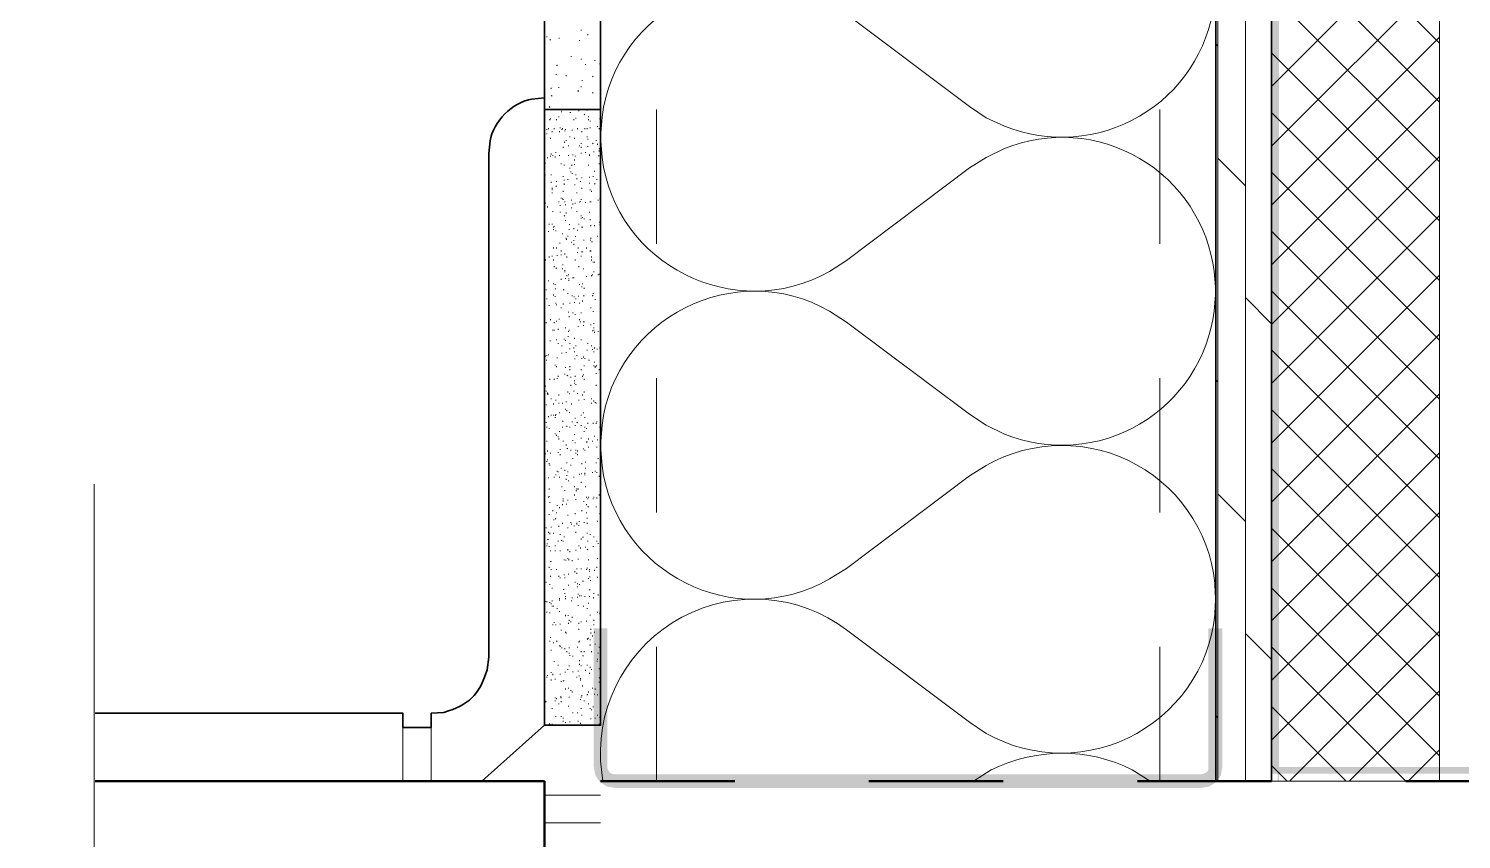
# Model space of a CAD drawing. Header units: inches. Extents: x 5 to 516, y -193 to 129.
# Drawn here: x 351.845 to 352.913, y -10.864 to -10.261 of the extents above; entities that cross this region are included whole.
import ezdxf

# ---------------------------------------------------------------- set-up
doc = ezdxf.new("R2010")
doc.units = ezdxf.units.IN
doc.header["$MEASUREMENT"] = 0
doc.linetypes.add('PDF_IMPORT', pattern=[1, 0.8, -0.2])
doc.layers.add('PDF6_Geometry', color=7, linetype='Continuous')
doc.layers.add('PDF6_Solid Fills', color=7, linetype='Continuous')

msp = doc.modelspace()

# ---------------------------------------------------------------- hatches: boundary and pattern name
at = {"layer": 'PDF6_Solid Fills', "transparency": 33554559}
for points in [[(352.7768121, -10.8211384), (352.7768121, -10.8155819), (353.0084785, -10.8155815), (353.0107008, -10.8105821), (353.1340341, -10.8100266), (353.1340341, -10.8050266), (353.0073675, -10.8050262), (353.0051453, -10.8105818), (352.7768121, -10.8105815), (352.7768121, -8.887805), (352.7757009, -8.887805), (352.775701, -9.5000261), (352.771812, -9.5000264), (352.771812, -10.8155819), (352.775701, -10.8155819), (352.775701, -10.8211384)], [(352.2762568, -10.707249), (352.2662568, -10.707249), (352.2662567, -10.8105823), (352.2673678, -10.8166926), (352.2707011, -10.821693), (352.2757009, -10.8250267), (352.2818118, -10.8261376), (352.7190344, -10.8261376), (352.7251452, -10.8250265), (352.7301455, -10.8216932), (352.7334786, -10.8166933), (352.7345896, -10.8105818), (352.7240344, -10.8105826), (352.7240342, -10.8128042), (352.7229232, -10.8144708), (352.7207008, -10.8155824), (352.7190344, -10.816138), (352.2818122, -10.8161374), (352.2795895, -10.8155819), (352.2779229, -10.8144715), (352.2768124, -10.8128038), (352.2762568, -10.8105823)], [(352.7240344, -10.8105815), (352.73459, -10.8105815), (352.7345899, -10.7072482), (352.7240344, -10.7072482)]]:
    msp.add_hatch(color=256, dxfattribs=at).paths.add_polyline_path(points)

# ---------------------------------------------------------------- linework, layer by layer
at = {"layer": 'PDF6_Geometry', "lineweight": 35}
for points in [[(352.2712565, -8.8878046), (352.2712565, -10.7794713), (352.2295898, -10.7794713)], [(352.2295898, -10.7794717), (352.2295898, -8.887805)], [(352.7712564, -8.8878046), (352.7712564, -10.8211379), (352.7295898, -10.8211379), (352.7295898, -8.8878046)], [(352.2295898, -10.3122495), (352.2295898, -10.7794717), (352.1829231, -10.8211384)], [(352.2295898, -10.3122487), (352.2201453, -10.3133598)], [(352.1890342, -10.3444709), (352.1879231, -10.3539154), (352.1879231, -10.7289154)], [(352.1868121, -10.7383598), (352.1879232, -10.7289154)], [(351.8945896, -10.7705822), (352.124034, -10.7705822), (352.124034, -10.7811377), (352.1451451, -10.7811377), (352.1451451, -10.7705822)], [(352.1451454, -10.770582), (352.1545898, -10.7700265)]]:
    msp.add_lwpolyline(points, dxfattribs=at)
at = {"layer": 'PDF6_Geometry', "linetype": 'PDF_IMPORT', "lineweight": 15, "ltscale": 0.083889}
for points in [[(352.3129231, -10.8211384), (352.3129231, -8.8878045)], [(352.6879231, -10.8211384), (352.6879231, -8.8878045)]]:
    msp.add_lwpolyline(points, dxfattribs=at)
at = {"layer": 'PDF6_Geometry', "lineweight": 15}
for points in [[(352.7312564, -10.8211384), (352.7312564, -8.887805)], [(352.7518122, -10.8211384), (352.7518122, -8.887805)], [(352.7712564, -8.8878046), (352.7712564, -10.8211379), (352.8962564, -10.8211379), (352.8962564, -8.8878046)], [(352.8962564, -10.2716931), (352.7712564, -10.1466931)], [(352.7712564, -10.3039152), (352.8962564, -10.1789152)], [(352.8962564, -10.3155819), (352.7712564, -10.1905819)], [(352.7712564, -10.34836), (352.8962564, -10.22336)], [(352.8962564, -10.3600268), (352.7712564, -10.2350268)], [(352.2312564, -10.2672488), (352.2312564, -10.2666933)], [(352.2340341, -10.2689149), (352.2334785, -10.2694704)], [(352.2401455, -10.2678049), (352.240701, -10.2678049)], [(352.256812, -10.2616935), (352.256812, -10.2622491)], [(352.2618118, -10.2650267), (352.2618118, -10.2655823)], [(352.7712564, -10.3922488), (352.8962564, -10.2672488)], [(352.255701, -10.269471), (352.255701, -10.2700265)], [(352.7312564, -10.2739152), (352.7295897, -10.2722486)], [(352.8962564, -10.4039156), (352.7712564, -10.2789156)], [(352.2295898, -10.2872492), (352.2295898, -10.2878047)], [(352.2384789, -10.2883602), (352.2390344, -10.2883602), (352.2390344, -10.2878047)], [(352.2495901, -10.2816938), (352.2490346, -10.2816938)], [(352.256812, -10.283916), (352.256812, -10.2833604)], [(352.2601452, -10.2872492), (352.2601452, -10.2878047)], [(352.2668122, -10.2844709), (352.2673677, -10.2844709)], [(352.2707009, -10.2872492), (352.2707009, -10.2866936)], [(352.2295898, -10.2939156), (352.2295898, -10.2944711)], [(352.2384789, -10.2950266), (352.2379233, -10.2950266)], [(352.2457008, -10.2961377), (352.2457008, -10.2955821)], [(352.2579231, -10.2994709), (352.2573675, -10.2994709)], [(352.2657011, -10.2961377), (352.2651456, -10.2966932)], [(352.2345902, -10.3055823), (352.2345902, -10.3050268)], [(352.2345902, -10.3105815), (352.2351457, -10.3111371)], [(352.2401455, -10.3050262), (352.2401455, -10.3044707)], [(352.2545899, -10.3066934), (352.2545899, -10.3072489)], [(352.2545899, -10.3072495), (352.2545899, -10.307805)], [(352.256812, -10.3039152), (352.256812, -10.3044707)], [(352.2657011, -10.3083594), (352.2651456, -10.308915)], [(352.7712564, -10.4366937), (352.8962564, -10.3116937)], [(352.232923, -10.3189151), (352.2334785, -10.3194707)], [(352.2423676, -10.3216933), (352.2423676, -10.3211378)], [(352.2551454, -10.3222483), (352.2551454, -10.3216927)], [(352.2612563, -10.3216933), (352.2612563, -10.3211378)], [(352.2334785, -10.3289158), (352.2334785, -10.3283603)], [(352.2340341, -10.3283597), (352.2340341, -10.3278042)], [(352.2384789, -10.3283597), (352.2384789, -10.3289153)], [(352.2401455, -10.3266937), (352.2401455, -10.3261381)], [(352.2418121, -10.3228044), (352.2423676, -10.3228044)], [(352.249034, -10.3233605), (352.2484785, -10.3233605)], [(352.2512567, -10.3289158), (352.2512567, -10.3283603)], [(352.2529233, -10.3278048), (352.2529233, -10.3272492)], [(352.2595897, -10.3244704), (352.2590341, -10.325026)], [(352.2623679, -10.3266937), (352.2623679, -10.3261381)], [(352.2623679, -10.3289158), (352.2623679, -10.3283603)], [(352.263479, -10.3300269), (352.263479, -10.3294713)], [(352.2690343, -10.3339151), (352.2690343, -10.3333595)], [(352.2707009, -10.3266937), (352.2712565, -10.3266937)], [(352.2707009, -10.3283597), (352.2707009, -10.3278042)], [(352.2723677, -10.3266929), (352.2712566, -10.3416929), (352.2723677, -10.3566929)], [(352.8962564, -10.4483605), (352.7712564, -10.3233605)], [(352.2312564, -10.3355822), (352.2312564, -10.3361378)], [(352.2312564, -10.3394715), (352.2312564, -10.338916)], [(352.2323675, -10.3355822), (352.2323675, -10.3350267)], [(352.2340341, -10.3428047), (352.2340341, -10.3422492)], [(352.2351451, -10.3378044), (352.2351451, -10.3372488)], [(352.2368123, -10.3355822), (352.2368123, -10.3350267)], [(352.240701, -10.3378044), (352.240701, -10.3372488)], [(352.2412565, -10.3350273), (352.2412565, -10.3344717)], [(352.2423676, -10.3361372), (352.2423676, -10.3355816)], [(352.2429231, -10.3355822), (352.2429231, -10.3350267)], [(352.2445897, -10.3372494), (352.2445897, -10.3366938)], [(352.2451453, -10.3361372), (352.2451453, -10.3355816)], [(352.2457008, -10.3444708), (352.2457008, -10.3439152)], [(352.248479, -10.3416937), (352.248479, -10.3411381)], [(352.2501451, -10.3366933), (352.2501451, -10.3361377)], [(352.2518122, -10.3428047), (352.2518122, -10.3422492)], [(352.2540344, -10.3355822), (352.2540344, -10.3350267)], [(352.2573676, -10.3378044), (352.2573676, -10.3372488)], [(352.2595897, -10.3355822), (352.2595897, -10.3350267)], [(352.2612563, -10.3355822), (352.2612563, -10.3350267)], [(352.2612563, -10.3411376), (352.2612563, -10.3416931)], [(352.2618118, -10.3428047), (352.2618118, -10.3433603)], [(352.263479, -10.3350273), (352.263479, -10.3344717)], [(352.2679233, -10.3444708), (352.2679233, -10.3439152)], [(352.2701454, -10.3355822), (352.2701454, -10.3350267)], [(352.2712565, -10.3422486), (352.2712565, -10.3416931)], [(352.2345902, -10.3544715), (352.2345902, -10.3539159)], [(352.2379234, -10.3533604), (352.2379234, -10.3528049)], [(352.2434787, -10.3494711), (352.2434787, -10.3489156)], [(352.2445897, -10.3450268), (352.2440342, -10.3455824)], [(352.2473674, -10.34836), (352.2473674, -10.3478045)], [(352.2507012, -10.3550264), (352.2507012, -10.3544709)], [(352.255701, -10.34836), (352.255701, -10.3478045)], [(352.256812, -10.3461379), (352.256812, -10.3466935)], [(352.256812, -10.3494711), (352.256812, -10.3489156)], [(352.256812, -10.3539154), (352.256812, -10.3533598)], [(352.2601452, -10.3533604), (352.2601452, -10.3528049)], [(352.2618118, -10.3489161), (352.2618118, -10.3483606)], [(352.2629229, -10.3550264), (352.2629229, -10.3544709)], [(352.2651456, -10.3461379), (352.2657011, -10.3466935)], [(352.2662567, -10.3528043), (352.2662567, -10.3522488)], [(352.2690343, -10.3466929), (352.2690343, -10.3472484)], [(352.2707009, -10.3500261), (352.2701454, -10.3505816)], [(352.2701454, -10.3522482), (352.2701454, -10.3516927)], [(352.2295898, -10.3605818), (352.2301453, -10.3611373)], [(352.2295898, -10.3622489), (352.2295898, -10.3616934)], [(352.2318119, -10.3572486), (352.2318119, -10.356693)], [(352.2340341, -10.3561375), (352.2340341, -10.355582)], [(352.2357012, -10.3555825), (352.2357012, -10.355027)], [(352.2373678, -10.3566936), (352.2373678, -10.356138)], [(352.240701, -10.3555825), (352.240701, -10.355027)], [(352.2418121, -10.3616928), (352.2418121, -10.3611373)], [(352.2440342, -10.362805), (352.2440342, -10.3622495)], [(352.2473674, -10.3555825), (352.2473674, -10.355027)], [(352.248479, -10.3650272), (352.248479, -10.3644716)], [(352.2495901, -10.3622489), (352.2501457, -10.3628045)], [(352.2518122, -10.3583596), (352.2518122, -10.3589152)], [(352.2518122, -10.3622489), (352.2518122, -10.3616934)], [(352.2523678, -10.3561375), (352.2523678, -10.355582)], [(352.2623679, -10.362805), (352.2623679, -10.3622495)], [(352.2629229, -10.3555825), (352.2629229, -10.355027)], [(352.2701454, -10.3555825), (352.2695898, -10.3555825)], [(352.2701454, -10.3616928), (352.2701454, -10.3611373)], [(352.4418121, -10.4416929), (352.4545899, -10.4333595), (352.5462566, -10.3644707)], [(352.7518122, -10.3778039), (352.7312567, -10.3572483)], [(352.7712564, -10.4811375), (352.8962564, -10.3561375)], [(352.2295898, -10.3694714), (352.2301453, -10.370027)], [(352.2345902, -10.3700264), (352.2345902, -10.3694708)], [(352.2345902, -10.3755817), (352.2345902, -10.3750262)], [(352.2384789, -10.3750268), (352.2384789, -10.3744712)], [(352.2434787, -10.3711375), (352.2434787, -10.3705819)], [(352.2440342, -10.3739157), (352.2440342, -10.3733601)], [(352.2468119, -10.3733596), (352.2468119, -10.372804)], [(352.249034, -10.3678043), (352.249034, -10.3672487)], [(352.2501451, -10.3689153), (352.2501451, -10.3683598)], [(352.2529233, -10.3700264), (352.2529233, -10.3694708)], [(352.2534788, -10.3728046), (352.2534788, -10.3722491)], [(352.2562565, -10.3750268), (352.2562565, -10.3744712)], [(352.2573676, -10.3722485), (352.2573676, -10.371693)], [(352.2629229, -10.3716936), (352.2629229, -10.371138)], [(352.2629229, -10.3761378), (352.2629229, -10.3755823)], [(352.2657011, -10.3711375), (352.2657011, -10.3705819)], [(352.2668122, -10.3672493), (352.2668122, -10.3666937)], [(352.2684788, -10.3733596), (352.2684788, -10.372804)], [(352.8962564, -10.4928043), (352.7712564, -10.3678043)], [(352.2351451, -10.380026), (352.2351451, -10.3794704)], [(352.2351451, -10.3811382), (352.2351451, -10.3805826)], [(352.2351451, -10.3833603), (352.2351451, -10.3828048)], [(352.2379234, -10.3778039), (352.2384789, -10.3783594)], [(352.2418121, -10.3872485), (352.2418121, -10.3866929)], [(352.2434787, -10.3822493), (352.2434787, -10.3816937)], [(352.2440342, -10.3761384), (352.2440342, -10.3766939), (352.2440342, -10.3772495)], [(352.2523678, -10.3772489), (352.2518122, -10.3772489)], [(352.2534788, -10.3833603), (352.2534788, -10.3828048)], [(352.2573676, -10.380026), (352.2573676, -10.3794704)], [(352.263479, -10.3811382), (352.263479, -10.3805826)], [(352.2645901, -10.3822493), (352.2645901, -10.3816937)], [(352.2668122, -10.3761378), (352.2673677, -10.3766934)], [(352.2301453, -10.3911378), (352.2301453, -10.3905822)], [(352.2318119, -10.3939149), (352.2318119, -10.3933593)], [(352.2357012, -10.3972492), (352.2357012, -10.3966936)], [(352.2401455, -10.3894706), (352.2401455, -10.3900262)], [(352.2412565, -10.3928049), (352.2412565, -10.3922494)], [(352.2412565, -10.3978042), (352.2412565, -10.3972486)], [(352.2429231, -10.3878046), (352.2429231, -10.387249)], [(352.2434787, -10.3883595), (352.2434787, -10.387804)], [(352.2445897, -10.3900267), (352.2445897, -10.3894712)], [(352.2451453, -10.3922488), (352.2451453, -10.3916933)], [(352.2495901, -10.3889156), (352.2495901, -10.3883601)], [(352.2495901, -10.394471), (352.2495901, -10.3939154)], [(352.2507012, -10.3916927), (352.2507012, -10.3911372)], [(352.2523678, -10.3911378), (352.2523678, -10.3905822)], [(352.2534788, -10.3972492), (352.2534788, -10.3966936)], [(352.2562565, -10.3894706), (352.2557009, -10.3900262)], [(352.256812, -10.3883595), (352.256812, -10.387804)], [(352.2601452, -10.3905828), (352.2601452, -10.3900273)], [(352.2629229, -10.3978042), (352.2629229, -10.3972486)], [(352.263479, -10.3900267), (352.263479, -10.3894712)], [(352.264034, -10.3900267), (352.264034, -10.3894712)], [(352.2695899, -10.3889156), (352.2695899, -10.3883601)], [(352.2707009, -10.3878046), (352.2707009, -10.387249)], [(352.232923, -10.4066938), (352.232923, -10.4061383)], [(352.2351451, -10.4066938), (352.2351451, -10.4061383)], [(352.2368123, -10.4083599), (352.2368123, -10.4078043)], [(352.2440342, -10.4000263), (352.2445898, -10.4005819)], [(352.2451453, -10.4039156), (352.2451453, -10.40336)], [(352.2457008, -10.3983603), (352.2457008, -10.3978047)], [(352.248479, -10.4066938), (352.2479235, -10.4066938)], [(352.2551454, -10.4066938), (352.2551454, -10.4061383)], [(352.256812, -10.4005824), (352.256812, -10.4000268)], [(352.256812, -10.4016935), (352.256812, -10.402249)], [(352.2579231, -10.4016935), (352.2579231, -10.4011379)], [(352.2590342, -10.4028045), (352.2590342, -10.402249)], [(352.263479, -10.4033595), (352.263479, -10.4028039)], [(352.264034, -10.4078038), (352.264034, -10.4072482)], [(352.2668122, -10.4078038), (352.2668122, -10.4072482)], [(352.2701454, -10.4050267), (352.2707009, -10.4050267)], [(352.2707009, -10.4072488), (352.2707009, -10.4066932)], [(352.7712564, -10.5250263), (352.8962564, -10.4000263)], [(352.2323675, -10.4122492), (352.2323675, -10.4116936)], [(352.2362562, -10.408916), (352.2362562, -10.4083604)], [(352.2362562, -10.410582), (352.2362562, -10.4100264)], [(352.2379234, -10.4116931), (352.2379234, -10.4111375)], [(352.2429231, -10.4139152), (352.2429231, -10.4133596)], [(352.2457008, -10.4172484), (352.2457008, -10.4166928)], [(352.2462563, -10.4178045), (352.2457008, -10.4178045)], [(352.2468119, -10.4155824), (352.2468119, -10.4150268)], [(352.2479229, -10.410582), (352.2479229, -10.4100264)], [(352.2512567, -10.410027), (352.2512567, -10.4094715)], [(352.2512567, -10.4183606), (352.2512567, -10.4189161)], [(352.2523678, -10.4155824), (352.2529233, -10.4155824)], [(352.2540344, -10.4111381), (352.2540344, -10.4105825)], [(352.2573676, -10.408916), (352.2573676, -10.4083604)], [(352.2579231, -10.408916), (352.2579231, -10.4083604)], [(352.2590342, -10.4183606), (352.2584786, -10.4183606)], [(352.264034, -10.4183606), (352.2634784, -10.4183606)], [(352.264034, -10.4172484), (352.264034, -10.4166928)], [(352.2690343, -10.4155824), (352.2690343, -10.4150268)], [(352.2712565, -10.4139152), (352.2712565, -10.4133596)], [(352.8962564, -10.5366931), (352.7712564, -10.4116931)], [(352.2295898, -10.4278041), (352.2295898, -10.4272485)], [(352.2362562, -10.4244709), (352.2362562, -10.4239153)], [(352.2384789, -10.4244709), (352.2384789, -10.4239153)], [(352.2390344, -10.4300262), (352.2390344, -10.4294707)], [(352.2412565, -10.4205827), (352.240701, -10.4205827)], [(352.2418121, -10.426693), (352.2418121, -10.4261375)], [(352.2418121, -10.4294712), (352.2418121, -10.4289157)], [(352.2445897, -10.4289151), (352.2445897, -10.4283596)], [(352.2495901, -10.4200266), (352.2495901, -10.4194711)], [(352.2512567, -10.4216927), (352.2512567, -10.4211371)], [(352.2540344, -10.4278041), (352.2540344, -10.4272485)], [(352.2545899, -10.4244709), (352.2545899, -10.4239153)], [(352.2573676, -10.4272491), (352.2573676, -10.4266936)], [(352.2579231, -10.4272491), (352.2579231, -10.4266936)], [(352.2607008, -10.4244709), (352.2607008, -10.4239153)], [(352.263479, -10.426693), (352.263479, -10.4261375)], [(352.264034, -10.426693), (352.264034, -10.4261375)], [(352.2645901, -10.4194705), (352.2651456, -10.4194705)], [(352.2301453, -10.4333594), (352.2301453, -10.4328039)], [(352.232923, -10.4311373), (352.232923, -10.4305817)], [(352.2351451, -10.4305823), (352.2351451, -10.4300268)], [(352.2362562, -10.4333594), (352.2362562, -10.4328039)], [(352.2368123, -10.4383598), (352.2368123, -10.4378042)], [(352.2384789, -10.4389159), (352.2379233, -10.4394714)], [(352.2429231, -10.4366937), (352.2434787, -10.4366937)], [(352.2429231, -10.4400269), (352.2429231, -10.4394714)], [(352.2462563, -10.4311373), (352.2462563, -10.4305817)], [(352.2523678, -10.4333594), (352.2523678, -10.4328039)], [(352.2551454, -10.4383598), (352.2551454, -10.4378042)], [(352.256812, -10.4300262), (352.256812, -10.4305818)], [(352.2584786, -10.4394708), (352.2584786, -10.4400264)], [(352.2645901, -10.4311373), (352.2645901, -10.4305817)], [(352.2645901, -10.4333594), (352.2645901, -10.4328039)], [(352.2657011, -10.4350266), (352.2657011, -10.434471)], [(352.2668122, -10.4344716), (352.2668122, -10.4350272)], [(352.2323675, -10.4489155), (352.2323675, -10.4483599)], [(352.2362562, -10.4511376), (352.2362562, -10.450582)], [(352.2418121, -10.4478044), (352.2418121, -10.4472488)], [(352.2445897, -10.441138), (352.2445897, -10.4405824)], [(352.2445897, -10.4422491), (352.2445897, -10.4416935)], [(352.2451453, -10.4472483), (352.2451453, -10.4466927)], [(352.2462563, -10.4450262), (352.2462563, -10.4444706)], [(352.2473674, -10.4444712), (352.2473674, -10.4439156)], [(352.2479229, -10.4472483), (352.2473674, -10.4472483)], [(352.2479229, -10.4483605), (352.2473674, -10.4483605)], [(352.2507012, -10.4466933), (352.2507012, -10.4461378)], [(352.2512567, -10.4466933), (352.2512567, -10.4461378)], [(352.2579231, -10.4511376), (352.2579231, -10.450582)], [(352.2607008, -10.4455823), (352.2607008, -10.4450267)], [(352.2645901, -10.4450262), (352.2645901, -10.4444706)], [(352.2651456, -10.4444712), (352.2651456, -10.4439156)], [(352.2662567, -10.4422491), (352.2662567, -10.4416935)], [(352.2695899, -10.4444712), (352.2695899, -10.4439156)], [(352.2701454, -10.4439151), (352.2701454, -10.4433595)], [(352.7712564, -10.5694712), (352.8962564, -10.4444712)], [(352.2307009, -10.4550269), (352.2307009, -10.4555824)], [(352.2362562, -10.4594712), (352.2362562, -10.4589156)], [(352.2373678, -10.4516937), (352.2373678, -10.4511381)], [(352.2373678, -10.4544708), (352.2379234, -10.4544708)], [(352.2373678, -10.4605822), (352.2373678, -10.4600267)], [(352.2434787, -10.4550269), (352.2440342, -10.4555824)], [(352.2468119, -10.4583601), (352.2468119, -10.4578045)], [(352.2501451, -10.4600273), (352.2501451, -10.4594717)], [(352.2512567, -10.4605822), (352.2518123, -10.4605822)], [(352.2551454, -10.4600273), (352.2545899, -10.4600273)], [(352.255701, -10.4516937), (352.255701, -10.4511381)], [(352.2573676, -10.4533597), (352.2573676, -10.4528042)], [(352.2584786, -10.4594712), (352.2590342, -10.4600267)], [(352.2590342, -10.4544708), (352.2590342, -10.4539152)], [(352.2657011, -10.4594712), (352.2651456, -10.4594712)], [(352.2651456, -10.4600273), (352.2651456, -10.4594717)], [(352.2657011, -10.4583601), (352.2657011, -10.4578045)], [(352.7712564, -10.4805825), (352.751812, -10.4611381)], [(352.8962564, -10.581138), (352.7712564, -10.456138)], [(352.2312564, -10.4622494), (352.2312564, -10.4616938)], [(352.232923, -10.4672486), (352.232923, -10.4666931)], [(352.2379234, -10.4655826), (352.2379234, -10.465027)], [(352.2384789, -10.4666936), (352.2384789, -10.4661381)], [(352.2418121, -10.4689158), (352.2418121, -10.4683602)], [(352.2434787, -10.4661375), (352.2434787, -10.465582)], [(352.2473674, -10.472249), (352.2473674, -10.4716934)], [(352.248479, -10.4655826), (352.248479, -10.465027)], [(352.2518122, -10.4650265), (352.2518122, -10.4644709)], [(352.2529233, -10.4622494), (352.2529233, -10.4616938)], [(352.255701, -10.4655826), (352.255701, -10.465027)], [(352.2579231, -10.4639154), (352.2579231, -10.4633599)], [(352.264034, -10.4689158), (352.264034, -10.4683602)], [(352.2657011, -10.4716929), (352.2657011, -10.4711373)], [(352.2673677, -10.4628044), (352.2673677, -10.4622488)], [(352.2712565, -10.4622494), (352.2712565, -10.4616938)], [(352.2307009, -10.4800264), (352.2307009, -10.4794709)], [(352.2340341, -10.4778043), (352.2340341, -10.4772488)], [(352.2368123, -10.4800264), (352.2368123, -10.4794709)], [(352.2384789, -10.4789154), (352.2384789, -10.4783598)], [(352.240701, -10.4772482), (352.2401455, -10.4772482)], [(352.2479229, -10.4755822), (352.2479229, -10.4750266)], [(352.2507012, -10.4728039), (352.2507012, -10.4722484)], [(352.2523678, -10.4739161), (352.2523678, -10.4733606)], [(352.2545899, -10.4828047), (352.2545899, -10.4822491)], [(352.255701, -10.4778043), (352.255701, -10.4772488)], [(352.2562565, -10.4794715), (352.2562565, -10.4789159)], [(352.256812, -10.472249), (352.256812, -10.4728045)], [(352.2584786, -10.4794715), (352.2584786, -10.4789159)], [(352.2584786, -10.4822486), (352.2584786, -10.481693)], [(352.2590342, -10.4794715), (352.2590342, -10.4789159)], [(352.264034, -10.4816936), (352.264034, -10.481138)], [(352.2662567, -10.4800264), (352.2662567, -10.480582)], [(352.2334785, -10.4933604), (352.2340341, -10.4933604)], [(352.2357012, -10.4855818), (352.2357012, -10.4850262)], [(352.2368123, -10.4855818), (352.2368123, -10.4850262)], [(352.2384789, -10.4928043), (352.2384789, -10.4922487)], [(352.2395899, -10.4850268), (352.2395899, -10.4844712)], [(352.2440342, -10.4922493), (352.2440342, -10.4916937)], [(352.2451453, -10.4839157), (352.2451453, -10.4833602)], [(352.2451453, -10.4933604), (352.2451453, -10.4928048)], [(352.2473674, -10.4900272), (352.2468119, -10.4900272)], [(352.2473674, -10.4866928), (352.2473674, -10.4861373)], [(352.2479229, -10.4855818), (352.2479229, -10.4850262)], [(352.2518122, -10.4916932), (352.2518122, -10.4911376)], [(352.256812, -10.4928043), (352.256812, -10.4922487)], [(352.2651456, -10.4861379), (352.2651456, -10.4855823)], [(352.2662567, -10.4833596), (352.2662567, -10.4839152)], [(352.2662567, -10.4855818), (352.2662567, -10.4850262)], [(352.2668122, -10.4872489), (352.2668122, -10.4866934)], [(352.2695899, -10.4866928), (352.2695899, -10.4861373)], [(352.7712564, -10.61336), (352.8962564, -10.48836)], [(352.2312564, -10.504471), (352.2312564, -10.5039155)], [(352.2323675, -10.503916), (352.2323675, -10.5033605)], [(352.2395899, -10.4955825), (352.2395899, -10.4950269)], [(352.2423676, -10.4972485), (352.2423676, -10.496693)], [(352.2423676, -10.5028039), (352.2423676, -10.5022483)], [(352.2457008, -10.5022489), (352.2457008, -10.5016933)], [(352.248479, -10.4950264), (352.248479, -10.4955819)], [(352.248479, -10.4994707), (352.248479, -10.4989151)], [(352.2512567, -10.4989157), (352.2512567, -10.4983601)], [(352.2518122, -10.5016939), (352.2518122, -10.5011384)], [(352.2529233, -10.4966936), (352.2529233, -10.4972491)], [(352.2534788, -10.504471), (352.2534788, -10.5039155)], [(352.2612563, -10.5005817), (352.2612563, -10.5000262)], [(352.2618118, -10.4955825), (352.2618118, -10.4950269)], [(352.2645901, -10.4972485), (352.2645901, -10.496693)], [(352.2651456, -10.5000268), (352.2651456, -10.4994712)], [(352.2662567, -10.5011378), (352.2662567, -10.5016934)], [(352.2668122, -10.4989157), (352.2668122, -10.4983601)], [(352.2690343, -10.4994707), (352.2684788, -10.4994707)], [(352.2707009, -10.4989157), (352.2707009, -10.4983601)], [(352.8962564, -10.6250267), (352.7712564, -10.5000268)], [(352.2295898, -10.5139156), (352.2295898, -10.5133601)], [(352.2301453, -10.505026), (352.2301453, -10.5044704)], [(352.2312564, -10.5078042), (352.2307008, -10.5078042)], [(352.2373678, -10.5116935), (352.2373678, -10.511138)], [(352.2384789, -10.5128046), (352.2384789, -10.512249)], [(352.2390344, -10.5061382), (352.2390344, -10.5055826)], [(352.2451453, -10.5133595), (352.2451453, -10.512804)], [(352.248479, -10.5128046), (352.248479, -10.512249)], [(352.248479, -10.5150267), (352.248479, -10.5144712)], [(352.2523678, -10.5066931), (352.2518122, -10.5066931)], [(352.256812, -10.5144706), (352.256812, -10.5150262)], [(352.2573676, -10.5066931), (352.2573676, -10.5061376)], [(352.2584786, -10.5055821), (352.2584786, -10.5050265)], [(352.2590342, -10.5122485), (352.2590342, -10.5116929)], [(352.2595897, -10.5066931), (352.2595897, -10.5061376)], [(352.2623679, -10.5078042), (352.2629235, -10.5078042)], [(352.2662567, -10.5122485), (352.2662567, -10.5116929)], [(352.2668122, -10.5094714), (352.2668122, -10.5089158)], [(352.2673677, -10.5128046), (352.2673677, -10.512249)], [(352.2673677, -10.5133595), (352.2673677, -10.512804)], [(352.2684788, -10.5116935), (352.2679232, -10.5122491)], [(352.2701454, -10.5150267), (352.2701454, -10.5144712)], [(352.2295898, -10.5228042), (352.2295898, -10.5222486)], [(352.2334785, -10.5222492), (352.2334785, -10.5216936)], [(352.2368123, -10.5222492), (352.2368123, -10.5216936)], [(352.2390344, -10.5216931), (352.2390344, -10.5211375)], [(352.2395899, -10.5200271), (352.2395899, -10.5194715)], [(352.2445897, -10.5183599), (352.2445897, -10.5178043)], [(352.2462563, -10.5189149), (352.2468119, -10.5194704)], [(352.249034, -10.520582), (352.249034, -10.5200265)], [(352.2518122, -10.5228042), (352.2518122, -10.5233597)], [(352.2518122, -10.5250263), (352.2518122, -10.5244707)], [(352.2523678, -10.5200271), (352.2523678, -10.5194715)], [(352.2579231, -10.5200271), (352.2579231, -10.5194715)], [(352.2584786, -10.5189149), (352.2584786, -10.5183593)], [(352.2590342, -10.5216931), (352.2590342, -10.5222487)], [(352.2590342, -10.5222492), (352.2590342, -10.5216936)], [(352.2679233, -10.5178049), (352.2679233, -10.5172494)], [(352.7312564, -10.5239152), (352.7295897, -10.5222486)], [(352.2301453, -10.5272484), (352.2301453, -10.5266929)], [(352.2307009, -10.5311377), (352.2307009, -10.5305822)], [(352.2318119, -10.5322488), (352.2318119, -10.5316932)], [(352.2318119, -10.5328038), (352.2318119, -10.5322482)], [(352.2323675, -10.5328038), (352.2318119, -10.5333593)], [(352.2318119, -10.5333599), (352.2318119, -10.5328043)], [(352.2345902, -10.5361381), (352.2345902, -10.5366936)], [(352.2401455, -10.533916), (352.2401455, -10.5333604)], [(352.2468119, -10.5316938), (352.2468119, -10.5311383)], [(352.2479229, -10.5328038), (352.2484785, -10.5328038)], [(352.249034, -10.5266935), (352.249034, -10.5261379)], [(352.2512567, -10.5311377), (352.2512567, -10.5305822)], [(352.2529233, -10.5261374), (352.2529233, -10.5255818)], [(352.2540344, -10.5328038), (352.2540344, -10.5322482)], [(352.2579231, -10.533916), (352.2579231, -10.5333604)], [(352.2590342, -10.5316938), (352.2590342, -10.5311383)], [(352.2645901, -10.5366931), (352.2645901, -10.5361375)], [(352.2679233, -10.5266935), (352.2679233, -10.5261379)], [(352.7712564, -10.6578038), (352.8962564, -10.5328038)], [(352.2307009, -10.5411373), (352.2307009, -10.5405818)], [(352.2362562, -10.5405824), (352.2362562, -10.5400268)], [(352.2379234, -10.5378041), (352.2379234, -10.5372486)], [(352.2401455, -10.5400263), (352.2401455, -10.5394707)], [(352.240701, -10.5472487), (352.240701, -10.5466932)], [(352.2429231, -10.5400263), (352.2429231, -10.5394707)], [(352.2451453, -10.5444705), (352.2451453, -10.543915)], [(352.2457008, -10.5389152), (352.2457008, -10.5383596)], [(352.2462563, -10.5455827), (352.2462563, -10.5450272)], [(352.2479229, -10.5466927), (352.2484785, -10.5466927)], [(352.2495901, -10.5405824), (352.2495901, -10.5400268)], [(352.2551454, -10.5378041), (352.2551454, -10.5372486)], [(352.2584786, -10.5472487), (352.2584786, -10.5466932)], [(352.2590342, -10.5372492), (352.2590342, -10.5366936)], [(352.2645901, -10.5400263), (352.2645901, -10.5394707)], [(352.2662567, -10.5383602), (352.2662567, -10.5378047)], [(352.2673677, -10.5394713), (352.2673677, -10.5389157)], [(352.2679233, -10.5400263), (352.2679233, -10.5394707)], [(352.8962564, -10.6694705), (352.7712564, -10.5444705)], [(352.2307009, -10.5544712), (352.2307009, -10.5539157)], [(352.2312564, -10.5578044), (352.2312564, -10.5572489)], [(352.2323675, -10.5494709), (352.2323675, -10.5500264)], [(352.2345902, -10.5489159), (352.2345902, -10.5483604)], [(352.2362562, -10.5483598), (352.2362562, -10.5489154)], [(352.2379234, -10.5489159), (352.2373678, -10.5489159)], [(352.2373678, -10.5505819), (352.2373678, -10.5500264)], [(352.2379234, -10.5478048), (352.2379234, -10.5483604)], [(352.2434787, -10.5528041), (352.2429231, -10.5533596)], [(352.2429231, -10.5578044), (352.2429231, -10.5572489)], [(352.2462563, -10.5572495), (352.2462563, -10.5566939)], [(352.248479, -10.5578044), (352.248479, -10.5572489)], [(352.2501451, -10.5539151), (352.2501451, -10.5533596)], [(352.2523678, -10.551138), (352.2523678, -10.5505825)], [(352.2523678, -10.5566934), (352.2523678, -10.5561378)], [(352.2534788, -10.5539151), (352.2540344, -10.5544707)], [(352.256812, -10.5489159), (352.256812, -10.5483604)], [(352.256812, -10.5566934), (352.256812, -10.5561378)], [(352.2595897, -10.5505819), (352.2595897, -10.5500264)], [(352.2595897, -10.5578044), (352.2595897, -10.5572489)], [(352.2618118, -10.5550262), (352.2618118, -10.5544707)], [(352.2657011, -10.5550262), (352.2657011, -10.5544707)], [(352.2679233, -10.5544712), (352.2679233, -10.5550268)], [(352.2684788, -10.5539151), (352.2684788, -10.5533596)], [(352.2707009, -10.5578044), (352.2707009, -10.5572489)], [(352.2723677, -10.5561382), (352.2712566, -10.5711382), (352.2723677, -10.5861382)], [(352.2312564, -10.5683601), (352.2312564, -10.5678046)], [(352.232923, -10.5589155), (352.232923, -10.5583599)], [(352.2373678, -10.5628048), (352.2373678, -10.5622492)], [(352.2384789, -10.5639159), (352.2384789, -10.5633603)], [(352.2395899, -10.5650269), (352.2395899, -10.5644714)], [(352.2401455, -10.566693), (352.2401455, -10.5661374)], [(352.240701, -10.5611376), (352.240701, -10.5605821)], [(352.2434787, -10.5683601), (352.2434787, -10.5678046)], [(352.2507012, -10.567804), (352.2507012, -10.5672485)], [(352.2518122, -10.5628048), (352.2518122, -10.5633604)], [(352.256812, -10.5655819), (352.256812, -10.5661375)], [(352.2590342, -10.5611376), (352.2590342, -10.5605821)], [(352.2607008, -10.5589155), (352.2607008, -10.5583599)], [(352.2623679, -10.566693), (352.2623679, -10.5661374)], [(352.2651456, -10.5683601), (352.2651456, -10.5678046)], [(352.2668122, -10.5644708), (352.2668122, -10.5639153)], [(352.2690343, -10.5672491), (352.2690343, -10.5666935)], [(352.2301453, -10.5778048), (352.2301453, -10.5772492)], [(352.2318119, -10.5755826), (352.2318119, -10.5750271)], [(352.2340341, -10.5772487), (352.2340341, -10.5766931)], [(352.2395899, -10.5766937), (352.2395899, -10.5761381)], [(352.2412565, -10.5744704), (352.2412565, -10.5739149)], [(352.2412565, -10.5778048), (352.2412565, -10.5783603)], [(352.2457008, -10.5711384), (352.2457008, -10.5705828)], [(352.2468119, -10.5733605), (352.2462563, -10.5733605)], [(352.249034, -10.5750265), (352.249034, -10.574471)], [(352.2523678, -10.5694712), (352.2523678, -10.5689156)], [(352.2529233, -10.5750265), (352.2529233, -10.574471)], [(352.2529233, -10.5772487), (352.2529233, -10.5766931)], [(352.2540344, -10.5755826), (352.2540344, -10.5750271)], [(352.2540344, -10.5783597), (352.2540344, -10.5778042)], [(352.2584786, -10.5739155), (352.2584786, -10.5733599)], [(352.2595897, -10.5750265), (352.2595897, -10.574471)], [(352.2612563, -10.5683601), (352.2607007, -10.5689157)], [(352.2623679, -10.5722483), (352.2623679, -10.5728039)], [(352.2684788, -10.5728044), (352.2684788, -10.5722488)], [(352.7712564, -10.7016937), (352.8962564, -10.5766937)], [(352.2312564, -10.5833601), (352.2312564, -10.5828045)], [(352.2318119, -10.582249), (352.2318119, -10.5816935)], [(352.232923, -10.5850272), (352.232923, -10.5844717)], [(352.2334785, -10.5855822), (352.2334785, -10.5861378)], [(352.2418121, -10.5883593), (352.2418121, -10.5878038)], [(352.2445897, -10.5900265), (352.2445897, -10.5894709)], [(352.2462563, -10.5844712), (352.2462563, -10.5839156)], [(352.249034, -10.5861372), (352.249034, -10.5855816)], [(352.2507012, -10.581138), (352.2507012, -10.5805824)], [(352.2573676, -10.5850272), (352.2573676, -10.5844717)], [(352.2601452, -10.5839151), (352.2601452, -10.5833595)], [(352.2601452, -10.5883593), (352.2601452, -10.5878038)], [(352.2679233, -10.5844712), (352.2679233, -10.5839156)], [(352.2695899, -10.581138), (352.2695899, -10.5805824)], [(352.2712565, -10.5861372), (352.2712565, -10.5855816)], [(352.8962564, -10.7133593), (352.7712564, -10.5883593)], [(351.8940343, -10.6000261), (351.8940343, -10.8816927), (351.8451454, -10.9322483), (351.9573677, -10.9839149), (351.8940343, -11.0272483), (351.8940343, -11.3372483)], [(352.2295898, -10.5978039), (352.2295898, -10.5983595)], [(352.2323675, -10.5955818), (352.2323675, -10.5950263)], [(352.2368123, -10.5950268), (352.2368123, -10.5944713)], [(352.2379234, -10.5933597), (352.2379234, -10.5928041)], [(352.2390344, -10.5905826), (352.2390344, -10.590027)], [(352.2395899, -10.5911375), (352.2395899, -10.590582)], [(352.240701, -10.5950268), (352.240701, -10.5944713)], [(352.2457008, -10.5966929), (352.2457008, -10.5961373)], [(352.2462563, -10.5939158), (352.2462563, -10.5933602)], [(352.2468119, -10.5911375), (352.2468119, -10.590582)], [(352.2473674, -10.5978039), (352.2473674, -10.5972484)], [(352.2512567, -10.5950268), (352.2512567, -10.5944713)], [(352.255701, -10.5928047), (352.255701, -10.5922492)], [(352.2573676, -10.5922486), (352.256812, -10.5922486)], [(352.256812, -10.59836), (352.256812, -10.5989156)], [(352.2595897, -10.5922486), (352.2595897, -10.5916931)], [(352.2595897, -10.5933597), (352.2595897, -10.5928041)], [(352.2651456, -10.5916936), (352.2651456, -10.5911381)], [(352.2673677, -10.5905826), (352.2673677, -10.590027)], [(352.2684788, -10.5916936), (352.2684788, -10.5911381)], [(352.2701454, -10.5944707), (352.2701454, -10.5939152)], [(352.4418121, -10.6705826), (352.4545899, -10.6628048), (352.5462566, -10.593916)], [(352.2295898, -10.6022482), (352.2295898, -10.6016926)], [(352.2323675, -10.6100268), (352.2323675, -10.6094712)], [(352.232923, -10.6039154), (352.232923, -10.6033598)], [(352.232923, -10.6094707), (352.232923, -10.6089151)], [(352.2423676, -10.6022482), (352.2423676, -10.6016926)], [(352.2434787, -10.6111379), (352.2434787, -10.6105823)], [(352.2445897, -10.6044715), (352.2445897, -10.605027)], [(352.2518122, -10.6022482), (352.2518122, -10.6016926)], [(352.2518122, -10.6083596), (352.2518122, -10.6078041)], [(352.2529233, -10.6050264), (352.2534789, -10.6050264)], [(352.2534788, -10.6039154), (352.2534788, -10.6033598)], [(352.2545899, -10.6039154), (352.2545899, -10.6033598)], [(352.2601452, -10.6022482), (352.2601452, -10.6016926)], [(352.2607008, -10.6100268), (352.2607008, -10.6094712)], [(352.2618118, -10.6111379), (352.2618118, -10.6105823)], [(352.2623679, -10.6100268), (352.2623679, -10.6094712)], [(352.2657011, -10.6111379), (352.2657011, -10.6105823)], [(352.2662567, -10.6100268), (352.2662567, -10.6094712)], [(352.2684788, -10.6100268), (352.2684788, -10.6105824)], [(352.2701454, -10.6083596), (352.2701454, -10.6078041)], [(352.7518122, -10.6278038), (352.7312567, -10.6072483)], [(352.2334785, -10.613915), (352.2334785, -10.6133594)], [(352.2357012, -10.6200264), (352.2357012, -10.6194708)], [(352.2384789, -10.6216936), (352.2384789, -10.621138)], [(352.2390344, -10.6161371), (352.2390344, -10.6155815)], [(352.240701, -10.6178043), (352.240701, -10.6172487)], [(352.2429231, -10.6155821), (352.2429231, -10.6150266)], [(352.2434787, -10.612805), (352.2434787, -10.6122495)], [(352.2462563, -10.6150272), (352.2457008, -10.6150272)], [(352.2468119, -10.6122489), (352.2468119, -10.6116934)], [(352.2529233, -10.6116928), (352.2529233, -10.6111373)], [(352.2573676, -10.6200264), (352.2573676, -10.6194708)], [(352.2584786, -10.612805), (352.2590342, -10.612805)], [(352.2607008, -10.6155821), (352.2607008, -10.6150266)], [(352.2607008, -10.6216936), (352.2607008, -10.621138)], [(352.2623679, -10.6166932), (352.2618124, -10.6172487)], [(352.2679233, -10.6172493), (352.2679233, -10.6166937)], [(352.7712564, -10.7461375), (352.8962564, -10.6211375)], [(352.2307009, -10.6328042), (352.2307009, -10.6322487)], [(352.232923, -10.6228046), (352.232923, -10.6222491)], [(352.2345902, -10.6322492), (352.2345902, -10.6316937)], [(352.2368123, -10.6266939), (352.2362567, -10.6266939)], [(352.2373678, -10.6255817), (352.2379234, -10.6261373)], [(352.2401455, -10.6316931), (352.2401455, -10.6311376)], [(352.2429231, -10.629471), (352.2429231, -10.6289155)], [(352.2468119, -10.6233596), (352.2468119, -10.622804)], [(352.2468119, -10.6322492), (352.2468119, -10.6328048)], [(352.249034, -10.628916), (352.249034, -10.6283605)], [(352.2495901, -10.630026), (352.2495901, -10.6294704)], [(352.2518122, -10.6311382), (352.2512567, -10.6311382)], [(352.2523678, -10.6222485), (352.2523678, -10.621693)], [(352.2534788, -10.629471), (352.2534788, -10.6289155)], [(352.2534788, -10.630026), (352.2534788, -10.6294704)], [(352.255701, -10.6278038), (352.2551454, -10.6278038)], [(352.2551454, -10.6311382), (352.2551454, -10.6305826)], [(352.2590342, -10.628916), (352.2590342, -10.6283605)], [(352.2612563, -10.6250267), (352.2612563, -10.6255823)], [(352.2612563, -10.629471), (352.2612563, -10.6289155)], [(352.2690343, -10.6278038), (352.2690343, -10.6272483)], [(352.2707009, -10.6222485), (352.2707009, -10.621693)], [(352.2712565, -10.6316931), (352.2707009, -10.6316931)], [(352.2318119, -10.6411378), (352.2323675, -10.6411378)], [(352.2323675, -10.6361374), (352.2323675, -10.6355819)], [(352.2334785, -10.6366935), (352.2334785, -10.636138)], [(352.2334785, -10.6372485), (352.2334785, -10.6366929)], [(352.2362562, -10.6366935), (352.2362562, -10.636138)], [(352.2395899, -10.6428049), (352.2395899, -10.6422494)], [(352.2412565, -10.6378046), (352.2412565, -10.637249)], [(352.2418121, -10.6416927), (352.2423676, -10.6422483)], [(352.2434787, -10.6428049), (352.2434787, -10.6422494)], [(352.2440342, -10.6394706), (352.2440342, -10.6389151)], [(352.2529233, -10.6361374), (352.2529233, -10.6355819)], [(352.256812, -10.6405828), (352.256812, -10.6411384)], [(352.2579231, -10.6394706), (352.2584787, -10.6394706)], [(352.2612563, -10.6366935), (352.2612563, -10.636138)], [(352.2618118, -10.6428049), (352.2618118, -10.6422494)], [(352.263479, -10.6378046), (352.263479, -10.637249)], [(352.2662567, -10.6394706), (352.2662567, -10.6389151)], [(352.2684788, -10.6428049), (352.2684788, -10.6422494)], [(352.8962564, -10.7578042), (352.7712564, -10.6328042)], [(352.2312564, -10.644471), (352.2318119, -10.644471)], [(352.2312564, -10.6461381), (352.2312564, -10.6455826)], [(352.232923, -10.6466931), (352.232923, -10.6461375)], [(352.2340341, -10.6500263), (352.2340341, -10.6494707)], [(352.2373678, -10.6461381), (352.2373678, -10.6455826)], [(352.2373678, -10.6500263), (352.2373678, -10.6494707)], [(352.2412565, -10.6500263), (352.2412565, -10.6494707)], [(352.2468119, -10.6489152), (352.2468119, -10.6483597)], [(352.2468119, -10.6494713), (352.2468119, -10.6489158)], [(352.248479, -10.6505824), (352.248479, -10.6500268)], [(352.2529233, -10.6494713), (352.2529233, -10.6489158)], [(352.2551454, -10.6461381), (352.2551454, -10.6455826)], [(352.2562565, -10.6478042), (352.2562565, -10.6472486)], [(352.2601452, -10.6472492), (352.2601452, -10.6466936)], [(352.2618118, -10.6483603), (352.2612563, -10.6489158)], [(352.2657011, -10.6466931), (352.2657011, -10.6461375)], [(352.2695899, -10.644471), (352.2695899, -10.6439154)], [(352.232923, -10.6622492), (352.232923, -10.6616936)], [(352.2345902, -10.6572488), (352.2340346, -10.6578043)], [(352.2345902, -10.6639152), (352.2345902, -10.6633596)], [(352.2384789, -10.6639152), (352.2384789, -10.6633596)], [(352.2440342, -10.6566938), (352.2440342, -10.6561383)], [(352.2457008, -10.6566938), (352.2451453, -10.6566938)], [(352.2468119, -10.6555816), (352.2468119, -10.6550261)], [(352.2479229, -10.6561377), (352.2473674, -10.6566933)], [(352.2501451, -10.6572488), (352.2501451, -10.6566932)], [(352.2534788, -10.6633602), (352.2534788, -10.6628047)], [(352.2545899, -10.6561377), (352.2545899, -10.6555822)], [(352.256812, -10.6628041), (352.256812, -10.6633597)], [(352.2607008, -10.6639152), (352.2607008, -10.6633596)], [(352.2612563, -10.6628041), (352.2612563, -10.6622486)], [(352.2623679, -10.6566938), (352.2623679, -10.6561383)], [(352.2629229, -10.6639152), (352.2629229, -10.6633596)], [(352.2668122, -10.6644713), (352.2668122, -10.6639157)], [(352.2684788, -10.6616931), (352.2684788, -10.6622486)], [(352.2690343, -10.6555816), (352.2690343, -10.6550261)], [(352.2307009, -10.6733598), (352.2307009, -10.6728043)], [(352.2334785, -10.675027), (352.2334785, -10.6744714)], [(352.2340341, -10.6689155), (352.2340341, -10.66836)], [(352.2401455, -10.6689155), (352.2401455, -10.66836)], [(352.2412565, -10.6700266), (352.2412565, -10.6694711)], [(352.2440342, -10.6678045), (352.2440342, -10.6672489)], [(352.2445897, -10.6700266), (352.2445897, -10.6694711)], [(352.2473674, -10.6672484), (352.2473674, -10.6666928)], [(352.2518122, -10.6650263), (352.2523678, -10.6655818)], [(352.2523678, -10.6733598), (352.2523678, -10.6728043)], [(352.2534788, -10.6666934), (352.2534788, -10.6661379)], [(352.2540344, -10.6739159), (352.2540344, -10.6744715)], [(352.255701, -10.675027), (352.255701, -10.6744714)], [(352.2584786, -10.6722487), (352.2579231, -10.6722487)], [(352.2623679, -10.6705827), (352.2623679, -10.6700272)], [(352.2629229, -10.6650263), (352.2629229, -10.6644707)], [(352.2629229, -10.6689155), (352.2634785, -10.6689155)], [(352.263479, -10.6716926), (352.2640346, -10.6716926)], [(352.2690343, -10.6694705), (352.2690343, -10.668915)], [(352.7712564, -10.7905823), (352.8962564, -10.6655823)], [(352.2351451, -10.6778041), (352.2351451, -10.6772485)], [(352.240701, -10.6850266), (352.240701, -10.6855821)], [(352.2434787, -10.6783602), (352.2440342, -10.6783602)], [(352.2445897, -10.6816934), (352.2445897, -10.6811378)], [(352.2451453, -10.6839155), (352.2451453, -10.6833599)], [(352.2451453, -10.6855815), (352.2451453, -10.685026)], [(352.2473674, -10.6755819), (352.2473674, -10.6750264)], [(352.2501451, -10.6850266), (352.2501451, -10.684471)], [(352.2540344, -10.676693), (352.2540344, -10.6761375)], [(352.2540344, -10.6844716), (352.2540344, -10.683916)], [(352.2545899, -10.6822495), (352.2545899, -10.6816939)], [(352.255701, -10.6833594), (352.255701, -10.6828038)], [(352.256812, -10.6828044), (352.256812, -10.68336)], [(352.2595897, -10.6839155), (352.2595897, -10.6833599)], [(352.2629229, -10.6783602), (352.2634785, -10.6789157)], [(352.2629229, -10.6839155), (352.2629229, -10.6833599)], [(352.2662567, -10.6844716), (352.2657011, -10.6850272)], [(352.2662567, -10.6816934), (352.2662567, -10.6811378)], [(352.2695899, -10.6828044), (352.2695899, -10.6822489)], [(352.8962564, -10.8022491), (352.7712564, -10.6772491)], [(352.2301453, -10.6872487), (352.2295898, -10.6878043)], [(352.2312564, -10.6878048), (352.2312564, -10.6872492)], [(352.2312564, -10.6955823), (352.2312564, -10.6950267)], [(352.2334785, -10.6883598), (352.2334785, -10.6878042)], [(352.2334785, -10.6961384), (352.2334785, -10.6955828)], [(352.2345902, -10.6894708), (352.2345902, -10.6889153)], [(352.2351451, -10.6872487), (352.2351451, -10.6866931)], [(352.2351451, -10.691138), (352.2351451, -10.6905824)], [(352.2362562, -10.691138), (352.2362562, -10.6905824)], [(352.2390344, -10.692804), (352.2390344, -10.6922485)], [(352.240701, -10.6866937), (352.240701, -10.6861382)], [(352.240701, -10.6950262), (352.240701, -10.6944706)], [(352.2495901, -10.6872487), (352.2495901, -10.6866931)], [(352.2545899, -10.6905819), (352.2545899, -10.6900263)], [(352.2584786, -10.691138), (352.2584786, -10.6905824)], [(352.2612563, -10.692804), (352.2612563, -10.6922485)], [(352.2623679, -10.6889159), (352.2623679, -10.6883603)], [(352.2690343, -10.6955823), (352.2690343, -10.6950267)], [(352.2707009, -10.6950262), (352.2707009, -10.6955817)], [(352.2707009, -10.6966933), (352.2707009, -10.6961378)], [(352.2357012, -10.7050269), (352.2357012, -10.7044713)], [(352.2368123, -10.7033597), (352.2368123, -10.7028042)], [(352.2379234, -10.7050269), (352.2379234, -10.7044713)], [(352.2412565, -10.7044708), (352.2412565, -10.7039152)], [(352.2451453, -10.6978044), (352.2451453, -10.6972488)], [(352.2451453, -10.6983605), (352.2451453, -10.6978049)], [(352.2468119, -10.6978044), (352.2473674, -10.6978044)], [(352.2473674, -10.7039158), (352.2473674, -10.7033603)], [(352.2479229, -10.7016937), (352.2479229, -10.7011381)], [(352.249034, -10.7028048), (352.249034, -10.7022492)], [(352.2501451, -10.6994704), (352.2501451, -10.6989149)], [(352.2551454, -10.7039158), (352.2551454, -10.7033603)], [(352.256812, -10.7028048), (352.256812, -10.7022492)], [(352.2607008, -10.7022487), (352.2607008, -10.7016931)], [(352.263479, -10.6978044), (352.263479, -10.6972488)], [(352.2662567, -10.7016937), (352.2662567, -10.7011381)], [(352.2662567, -10.7050269), (352.2662567, -10.7044713)], [(352.2334785, -10.7172486), (352.2334785, -10.7166931)], [(352.2340341, -10.7144715), (352.2340341, -10.713916)], [(352.2390344, -10.7166936), (352.2384789, -10.7172492)], [(352.2418121, -10.708915), (352.2418121, -10.7083595)], [(352.2451453, -10.7105822), (352.2451453, -10.7100267)], [(352.2457008, -10.7111372), (352.2457008, -10.7105816)], [(352.2551454, -10.7083601), (352.2551454, -10.7078045)], [(352.2551454, -10.7178047), (352.2551454, -10.7172492)], [(352.255701, -10.7172486), (352.255701, -10.7166931)], [(352.2612563, -10.7150265), (352.2618119, -10.715582)], [(352.2623679, -10.7150265), (352.2623679, -10.7144709)], [(352.263479, -10.7161375), (352.263479, -10.715582)], [(352.264034, -10.7083601), (352.264034, -10.7078045)], [(352.264034, -10.7111372), (352.264034, -10.7105816)], [(352.2651456, -10.7133593), (352.2651456, -10.7128038)], [(352.2668122, -10.7105822), (352.2668122, -10.7100267)], [(352.7712564, -10.7305825), (352.751812, -10.7111381)], [(352.7845898, -10.8211384), (352.8962565, -10.7094717)], [(352.2345902, -10.7239161), (352.2345902, -10.7233606)], [(352.2362562, -10.7183597), (352.2362562, -10.7178041)], [(352.2412565, -10.7200268), (352.240701, -10.7205824)], [(352.2412565, -10.7211379), (352.2412565, -10.7205823)], [(352.2423676, -10.722249), (352.2423676, -10.7216934)], [(352.2445897, -10.7228039), (352.2445897, -10.7222484)], [(352.2462563, -10.7250261), (352.2462563, -10.7244705)], [(352.2479229, -10.722249), (352.2479229, -10.7216934)], [(352.2479229, -10.7261383), (352.2479229, -10.7255827)], [(352.248479, -10.7278043), (352.248479, -10.7272487)], [(352.2507012, -10.7283604), (352.2507012, -10.7278048)], [(352.2540344, -10.7216929), (352.2540344, -10.7211373)], [(352.256812, -10.7250261), (352.256812, -10.7244705)], [(352.2579231, -10.7278043), (352.2584787, -10.7278043)], [(352.2590342, -10.7244711), (352.2590342, -10.7250267)], [(352.263479, -10.7200268), (352.263479, -10.7194713)], [(352.2645901, -10.7250261), (352.2645901, -10.7244705)], [(352.2673677, -10.7194707), (352.2673677, -10.7189152)], [(352.2695899, -10.7261383), (352.2695899, -10.7255827)], [(352.2701454, -10.7216929), (352.2701454, -10.7211373)], [(352.8712563, -10.8211384), (352.7712563, -10.7211384)], [(352.2368123, -10.7322486), (352.2368123, -10.731693)], [(352.2395899, -10.7350268), (352.2395899, -10.7344712)], [(352.2468119, -10.73836), (352.2468119, -10.7378044)], [(352.2479229, -10.7350268), (352.2479229, -10.7355823)], [(352.2545899, -10.7394711), (352.2545899, -10.7389155)], [(352.255701, -10.7316936), (352.255701, -10.731138)], [(352.255701, -10.7344707), (352.255701, -10.7339151)], [(352.256812, -10.7355818), (352.256812, -10.7350262)], [(352.2601452, -10.738915), (352.2601452, -10.7383594)], [(352.2612563, -10.7350268), (352.2612563, -10.7344712)], [(352.263479, -10.7366928), (352.263479, -10.7361373)], [(352.2645901, -10.73836), (352.2645901, -10.7378044)], [(352.2684788, -10.7316936), (352.2690343, -10.7316936)], [(352.2690343, -10.7300264), (352.2690343, -10.730582)], [(352.2701454, -10.737805), (352.2701454, -10.7372495)], [(352.2312564, -10.7439153), (352.2312564, -10.7433598)], [(352.2318119, -10.7428043), (352.2318119, -10.7422487)], [(352.2345902, -10.7405821), (352.2345902, -10.7400266)], [(352.2345902, -10.7461375), (352.2345902, -10.7455819)], [(352.2357012, -10.7416932), (352.2357012, -10.7411376)], [(352.2357012, -10.7422493), (352.2357012, -10.7416937)], [(352.2373678, -10.7455825), (352.2373678, -10.7450269)], [(352.2412565, -10.7416932), (352.2412565, -10.7411376)], [(352.2418121, -10.7472485), (352.2418121, -10.746693)], [(352.2440342, -10.7461375), (352.2434787, -10.746693)], [(352.2451453, -10.7400272), (352.2445897, -10.7400272)], [(352.2507012, -10.7400272), (352.2507012, -10.7394716)], [(352.2534788, -10.7439153), (352.2534788, -10.7433598)], [(352.255701, -10.7428043), (352.2551454, -10.7428043)], [(352.2562565, -10.7450264), (352.2562565, -10.7444708)], [(352.2562565, -10.7461375), (352.2562565, -10.7455819)], [(352.2629229, -10.7411371), (352.2629229, -10.7405815)], [(352.2707009, -10.7439153), (352.2701454, -10.7444709)], [(352.2701454, -10.7478046), (352.2701454, -10.7472491)], [(352.2373678, -10.7594714), (352.2373678, -10.7589158)], [(352.2384789, -10.7600263), (352.2384789, -10.7594708)], [(352.2412565, -10.7583603), (352.2418121, -10.7583603)], [(352.2418121, -10.7594714), (352.2418121, -10.7589158)], [(352.2451453, -10.7528038), (352.2451453, -10.7522483)], [(352.2473674, -10.7522489), (352.2473674, -10.7516933)], [(352.2479229, -10.7589153), (352.2479229, -10.7583597)], [(352.249034, -10.753916), (352.249034, -10.7533605)], [(352.2501451, -10.755026), (352.2501451, -10.7544704)], [(352.2562565, -10.7605824), (352.2562565, -10.7600269)], [(352.256812, -10.7589153), (352.256812, -10.7583597)], [(352.2573676, -10.7578042), (352.2573676, -10.7572487)], [(352.2579231, -10.7500267), (352.2579231, -10.7505823)], [(352.2618118, -10.7566931), (352.2612563, -10.7566931)], [(352.2612563, -10.7572492), (352.2612563, -10.7566937)], [(352.2623679, -10.755026), (352.2623679, -10.7544704)], [(352.2651456, -10.7522489), (352.2651456, -10.7516933)], [(352.2668122, -10.7566931), (352.2668122, -10.7561376)], [(352.2673677, -10.7528038), (352.2673677, -10.7522483)], [(352.2690343, -10.7566931), (352.2690343, -10.7572487)], [(352.8290341, -10.8211384), (352.8962563, -10.7539161)], [(352.2307009, -10.7616935), (352.2301453, -10.7622491)], [(352.2351451, -10.7672488), (352.2351451, -10.7666933)], [(352.2373678, -10.7616935), (352.2373678, -10.7611379)], [(352.2401455, -10.7639156), (352.2401455, -10.7633601)], [(352.2418121, -10.7616935), (352.2418121, -10.7622491)], [(352.2473674, -10.7655828), (352.2473674, -10.7650272)], [(352.2507012, -10.770582), (352.2507012, -10.7700265)], [(352.2540344, -10.770582), (352.2540344, -10.7700265)], [(352.256812, -10.7672488), (352.256812, -10.7666933)], [(352.2590342, -10.7616935), (352.2590342, -10.7611379)], [(352.2623679, -10.7639156), (352.2623679, -10.7633601)], [(352.263479, -10.7672488), (352.263479, -10.7666933)], [(352.2645901, -10.7683599), (352.2645901, -10.7678043)], [(352.2657011, -10.7661378), (352.2657011, -10.7655822)], [(352.826812, -10.8211384), (352.7712564, -10.7655828)], [(352.124034, -10.7811377), (352.124034, -10.8211377)], [(352.1451454, -10.7811377), (352.1451454, -10.8211377)], [(352.2334785, -10.7783595), (352.232923, -10.7783595)], [(352.2345902, -10.7789156), (352.2340346, -10.7794711)], [(352.2351451, -10.7789156), (352.2351451, -10.77836)], [(352.2379234, -10.7733603), (352.2379234, -10.7728047)], [(352.2418121, -10.7733603), (352.2418121, -10.7728047)], [(352.2429231, -10.7794717), (352.2429231, -10.7789161)], [(352.2434787, -10.7744713), (352.2434787, -10.7739158)], [(352.2434787, -10.7761374), (352.2434787, -10.7766929)], [(352.2451453, -10.7778045), (352.2451453, -10.777249)], [(352.2479229, -10.7794717), (352.2479229, -10.7789161)], [(352.248479, -10.7772484), (352.248479, -10.7766929)], [(352.2545899, -10.7766935), (352.2545899, -10.7761379)], [(352.2562565, -10.7778045), (352.2562565, -10.7783601)], [(352.2573676, -10.7722492), (352.2573676, -10.7716936)], [(352.264034, -10.7750263), (352.264034, -10.7744707)], [(352.2651456, -10.7794717), (352.2651456, -10.7789161)], [(352.2662567, -10.7794717), (352.2662567, -10.7789161)], [(352.2673677, -10.7744713), (352.2673677, -10.7739158)], [(352.2690343, -10.7716931), (352.2690343, -10.7722487)], [(352.2701454, -10.7783595), (352.2701454, -10.778915)], [(352.2707009, -10.7739152), (352.2707009, -10.7733597)], [(352.7312564, -10.7739152), (352.7295897, -10.7722486)], [(352.8729232, -10.8211384), (352.8962565, -10.797805)], [(352.5623676, -10.812805), (352.5490342, -10.8211384)], [(352.6807009, -10.8211384), (352.6673676, -10.812805)], [(352.7829232, -10.8211384), (352.7712565, -10.8094717)], [(352.2295898, -10.8316929), (352.2712565, -10.8316929)], [(352.2295898, -10.8522482), (352.2712565, -10.8522482)]]:
    msp.add_lwpolyline(points, dxfattribs=at)
for points in [[(352.4418121, -10.2416929), (352.4545899, -10.2500262), (352.5462566, -10.3189151), (352.5584788, -10.3272484), (352.5723677, -10.3333595, 0.490805476), (352.7284788, -10.2422484), (352.7295899, -10.2272484), (352.7284788, -10.2122484)], [(352.4418121, -10.4711382), (352.4545899, -10.4794715), (352.5462566, -10.5478048), (352.5584788, -10.5561382), (352.5723677, -10.5628048, 0.490981094), (352.7284788, -10.4711382), (352.7295899, -10.4561382), (352.7284788, -10.4416937, 0.491735582), (352.5723677, -10.3500271), (352.5584788, -10.3566937), (352.5462566, -10.3644715)], [(352.7290342, -10.6961384), (352.7295898, -10.6811384, 0.561931715), (352.5584787, -10.5861384), (352.5462565, -10.5939161)], [(352.2729232, -10.8211373), (352.2712566, -10.8061373, -0.634261943), (352.4545899, -10.7083595), (352.5462566, -10.7772484), (352.5584788, -10.7855818, 0.559263155), (352.7295899, -10.6900262), (352.7290343, -10.6750262)]]:
    msp.add_lwpolyline(points, format="xyb", dxfattribs=at)
at = {"layer": 'PDF6_Geometry', "lineweight": 35}
msp.add_lwpolyline([(352.2295898, -10.3211384), (352.2295898, -10.7794717), (352.2712565, -10.7794717), (352.2712565, -10.3211384)], close=True, dxfattribs=at)
at = {"layer": 'PDF6_Geometry', "lineweight": 15}
msp.add_lwpolyline([(352.2295898, -10.7789161), (352.2295898, -10.7794717)], close=True, dxfattribs=at)
at = {"layer": 'PDF6_Geometry', "lineweight": 50}
for points in [[(351.8945899, -10.8211384), (352.2295899, -10.8211384)], [(352.2295898, -10.8211384), (352.2295898, -11.1539161)]]:
    msp.add_lwpolyline(points, dxfattribs=at)
at = {"layer": 'PDF6_Geometry', "linetype": 'PDF_IMPORT', "lineweight": 50, "ltscale": 0.041667}
msp.add_lwpolyline([(352.2712565, -11.7928044), (352.2712565, -10.8211384), (353.3962564, -10.8211384)], dxfattribs=at)
at = {"layer": 'PDF6_Geometry', "lineweight": 15}
for points in [[(352.4418121, -10.2416929), (352.3710899, -10.2022762), (352.2824881, -10.2466373), (352.2723677, -10.3266929)], [(352.2723677, -10.3566929), (352.2821732, -10.436517), (352.371201, -10.4811836), (352.4418121, -10.4416929)], [(352.4418121, -10.4711382), (352.3718492, -10.4308789), (352.2818121, -10.4765826), (352.2723677, -10.5561382)], [(352.2723677, -10.5861382), (352.2827103, -10.6662678), (352.3714603, -10.7109808), (352.4418121, -10.6705826)], [(352.6673676, -10.812805), (352.635062, -10.7959902), (352.5947657, -10.7964995), (352.5623676, -10.812805)]]:
    msp.add_open_spline(points, degree=3, dxfattribs=at)
at = {"layer": 'PDF6_Geometry', "lineweight": 35}
for points in [[(352.2201453, -10.3133598), (352.2059509, -10.3152395), (352.1909139, -10.3302765), (352.1890342, -10.3444709)], [(352.1545898, -10.7700265), (352.1735065, -10.7639617), (352.1805435, -10.7575635), (352.1868121, -10.7383598)]]:
    msp.add_open_spline(points, degree=3, dxfattribs=at)

doc.saveas('drawing.dxf')
